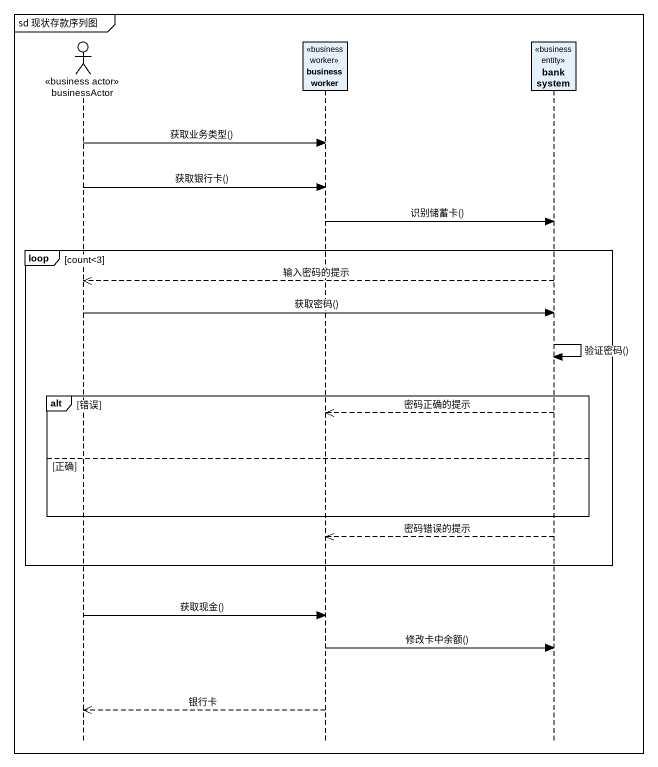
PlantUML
@startuml
mainframe sd 现状存款序列图
hide footbox
actor businessActor <<business actor>>
participant "business worker" as business_worker <<business worker>>
participant "bank system" as bank_system <<business entity>>

businessActor -> business_worker : 获取业务类型()
businessActor -> business_worker : 获取银行卡()
business_worker -> bank_system : 识别储蓄卡()
loop count<3
  bank_system -->> businessActor : 输入密码的提示
  businessActor -> bank_system : 获取密码()
  bank_system -> bank_system : 验证密码()
  alt 错误
    bank_system -->> business_worker : 密码正确的提示
  else 正确
  end
  bank_system -->> business_worker : 密码错误的提示
end
businessActor -> business_worker : 获取现金()
business_worker -> bank_system : 修改卡中余额()
business_worker -->> businessActor : 银行卡
@enduml
